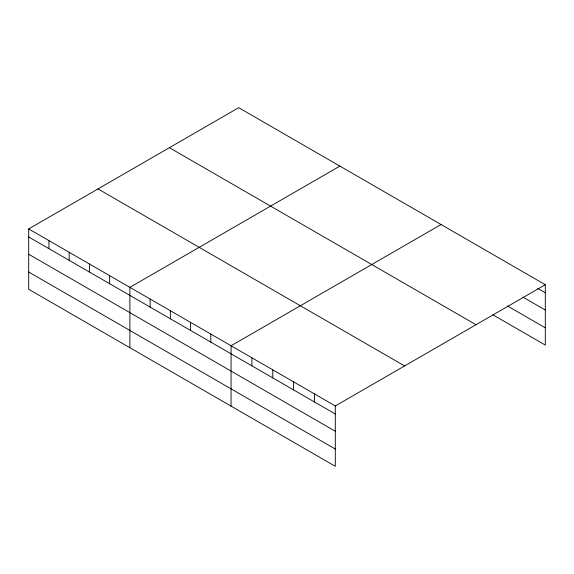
<?xml version="1.0" encoding="UTF-8"?>
<svg xmlns="http://www.w3.org/2000/svg" width="574" height="574" viewBox="0 0 574 574"><rect width="100%" height="100%" fill="white"/><g stroke="black" fill="none" stroke-linecap="round" stroke-linejoin="round"><path stroke-width="0.86" d="M28.7 228.926L335.309 405.947L335.309 466.31L28.7 289.289L28.7 228.926L238.691 107.69L545.3 284.711L545.3 345.074L492.793 314.753M339.873 166.108L129.882 287.344L129.882 347.701M441.054 224.527L231.064 345.763L231.064 406.119M335.309 405.947L545.3 284.711M537.58 288.299L545.3 292.762M522.907 297.095L545.3 310.025M507.459 305.964L545.3 327.811M169.395 147.697L476.004 324.719M97.996 188.918L404.605 365.939M28.7 236.976L335.309 413.998M28.7 254.239L335.309 431.261M28.7 272.026L335.309 449.047M314.459 393.915L314.459 401.958M293.615 381.875L293.615 389.918M272.765 369.835L272.765 377.886M251.914 357.796L251.914 365.846M210.83 334.075L210.83 342.126M190.59 322.394L190.59 330.445M170.356 310.713L170.356 318.757M150.115 299.025L150.115 307.076M109.648 275.663L109.648 283.707M89.408 263.975L89.408 272.026M69.174 252.295L69.174 260.338M48.934 240.614L48.934 248.657"/></g></svg>
